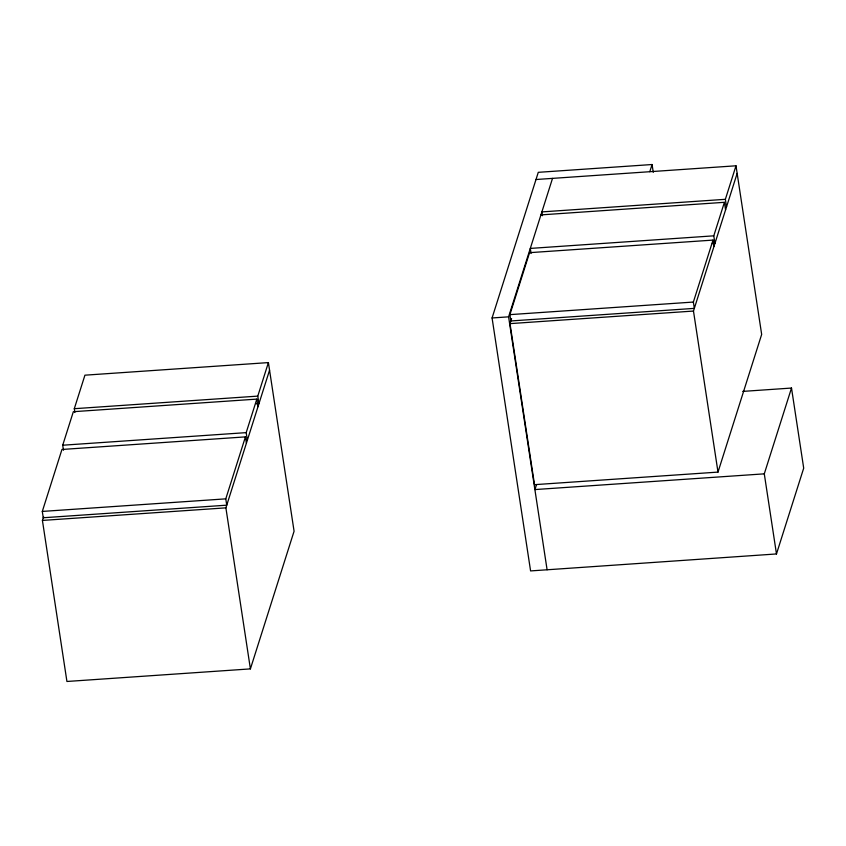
<?xml version="1.0" encoding="UTF-8"?>
<svg xmlns="http://www.w3.org/2000/svg" width="846" height="846" viewBox="0 0 846 846"><rect width="100%" height="100%" fill="white"/><g stroke="black" fill="none" stroke-linecap="round" stroke-linejoin="round"><path stroke-width="1.27" d="M63.482 450.273L62.71 445.218L73.348 411.695L256.824 399.111L257.977 406.704M74.871 412.488L74.3 408.703L84.928 375.18L268.404 362.596L294.08 531.225L250.405 668.89L66.929 681.474L42.416 520.427L43.601 516.673M245.435 436.885L225.776 498.854L226.739 505.178L43.262 517.752L42.3 511.428L61.959 449.469L245.435 436.885L246.398 443.209M247.349 440.216L246.186 432.634L256.824 399.111M256.306 403.88L258.929 403.701L257.776 396.118L268.404 362.596M250.405 668.89L225.893 507.854L269.567 370.188M742.735 391.402L791.507 388.05L803.7 468.155L776.48 553.95L530.59 570.923L492.076 317.969L538.278 172.33L652.076 164.526L653.271 172.351M547.098 569.792L508.594 316.838L552.523 178.379M713.019 240.095L693.371 302.054L694.333 308.378L510.847 320.962L509.884 314.638L529.543 252.668L713.019 240.095L713.982 246.419M536.004 179.511L735.999 165.795L761.664 334.424L718 472.1L534.513 484.673L510.001 323.627L511.587 318.625M536.523 484.599L534.947 489.57L764.287 473.845L791.507 388.05M649.802 171.706L652.076 164.526M712.311 243.606L714.933 243.426L713.781 235.833L724.409 202.31L540.932 214.895M726.513 206.91L725.36 199.318L735.999 165.795M718 472.1L693.477 311.053L737.152 173.388M725.36 199.318L541.884 211.902L542.466 215.698M713.781 235.833L530.305 248.417L531.066 253.472M509.884 314.638L693.371 302.054M492.076 317.969L508.594 316.838M510.001 323.627L693.477 311.053M74.3 408.703L257.776 396.118M62.71 445.218L246.186 432.634M42.3 511.428L225.776 498.854M42.416 520.427L225.893 507.854M724.409 202.31L725.572 209.903M764.287 473.845L776.48 553.95"/></g></svg>
